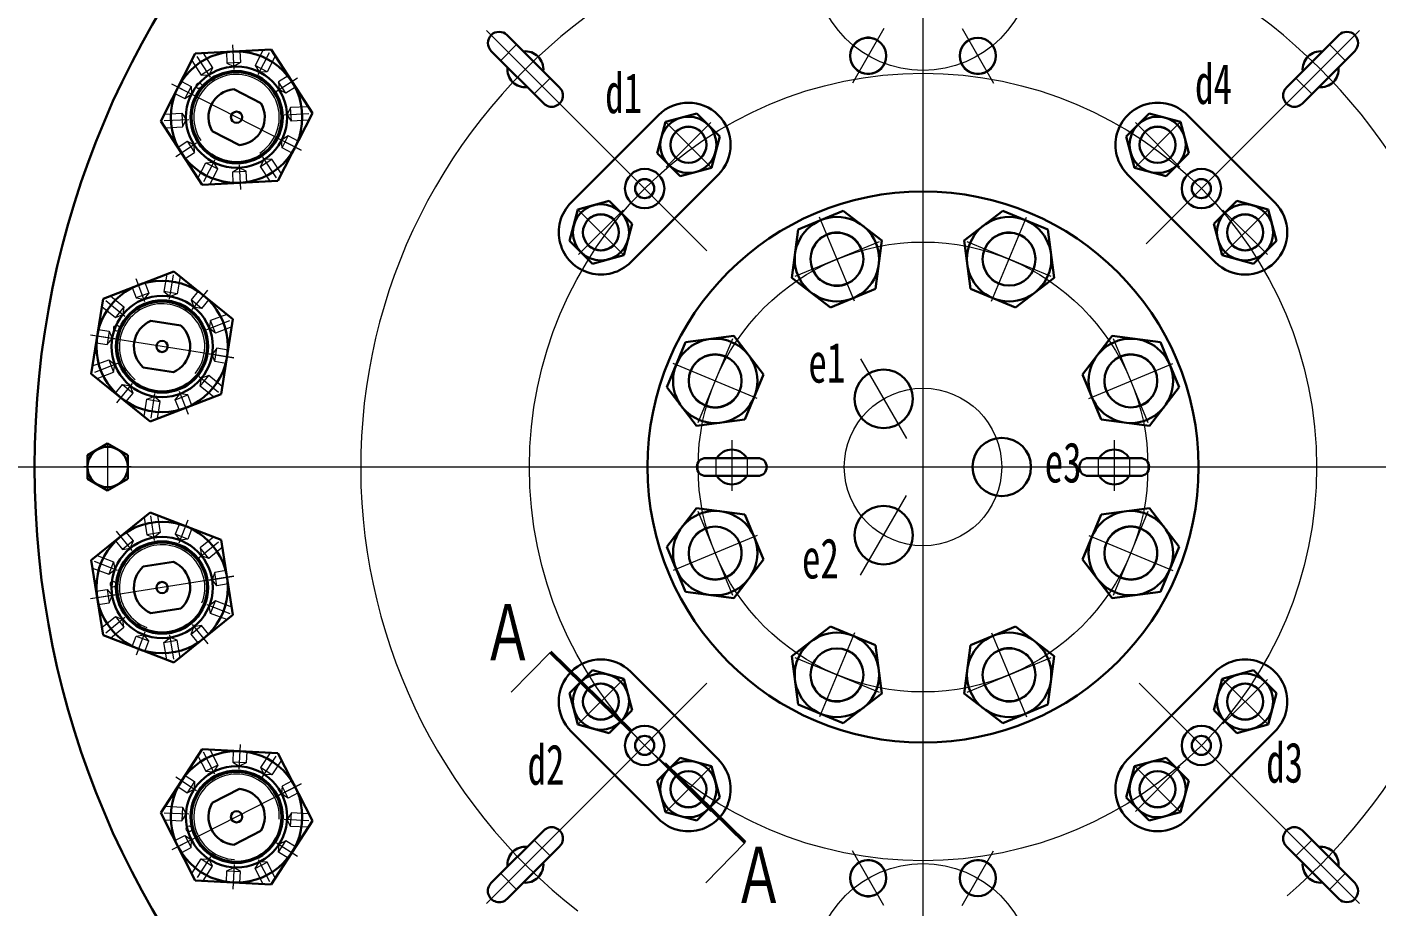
# Model space of a CAD drawing. Extents: x -2309 to 594, y 0 to 1373.
# Drawn here: x 99.7 to 219.7, y 119.7 to 197.9 of the extents above; entities that cross this region are included whole.
import ezdxf
from ezdxf.lldxf.tags import DXFTag

# ---------------------------------------------------------------- set-up
doc = ezdxf.new("R2010")
doc.units = 0
doc.header["$MEASUREMENT"] = 0
for name, color, linetype in [('Layer0', 7, 'Continuous'), ('Layer1', 7, 'Continuous'), ('Layer2', 7, 'Continuous'), ('Layer4', 7, 'Continuous'), ('Layer8', 7, 'Continuous'), ('Layer9', 7, 'Continuous')]:
    doc.layers.add(name, color=color, linetype=linetype)
doc.styles.add('PicadTxt 1', font='SIMFANG.TTF', dxfattribs={"height": 0.2})
tags = doc.linetypes.add('DASHED', pattern=[5.5, 4.5, -1]).pattern_tags.tags
tags[6:7] = [DXFTag(74, 4), DXFTag(75, 0), DXFTag(340, '0'), DXFTag(46, 0.0), DXFTag(50, 0.0), DXFTag(44, 0.0), DXFTag(45, 0.0)]
tags[4:5] = [DXFTag(74, 4), DXFTag(75, 0), DXFTag(340, '0'), DXFTag(46, 0.0), DXFTag(50, 0.0), DXFTag(44, 0.0), DXFTag(45, 0.0)]
tags = doc.linetypes.add('中心线', pattern=[20.6, 15, -1.8, 2, -1.8]).pattern_tags.tags
tags[10:11] = [DXFTag(74, 4), DXFTag(75, 0), DXFTag(340, '0'), DXFTag(46, 0.0), DXFTag(50, 0.0), DXFTag(44, 0.0), DXFTag(45, 0.0)]
tags[8:9] = [DXFTag(74, 4), DXFTag(75, 0), DXFTag(340, '0'), DXFTag(46, 0.0), DXFTag(50, 0.0), DXFTag(44, 0.0), DXFTag(45, 0.0)]
tags[6:7] = [DXFTag(74, 4), DXFTag(75, 0), DXFTag(340, '0'), DXFTag(46, 0.0), DXFTag(50, 0.0), DXFTag(44, 0.0), DXFTag(45, 0.0)]
tags[4:5] = [DXFTag(74, 4), DXFTag(75, 0), DXFTag(340, '0'), DXFTag(46, 0.0), DXFTag(50, 0.0), DXFTag(44, 0.0), DXFTag(45, 0.0)]
tags = doc.linetypes.add('实线', pattern=[0, 0]).pattern_tags.tags
tags[4:5] = [DXFTag(74, 4), DXFTag(75, 0), DXFTag(340, '0'), DXFTag(46, 0.0), DXFTag(50, 0.0), DXFTag(44, 0.0), DXFTag(45, 0.0)]
tags = doc.linetypes.add('虚线', pattern=[7, 5, -2]).pattern_tags.tags
tags[6:7] = [DXFTag(74, 4), DXFTag(75, 0), DXFTag(340, '0'), DXFTag(46, 0.0), DXFTag(50, 0.0), DXFTag(44, 0.0), DXFTag(45, 0.0)]
tags[4:5] = [DXFTag(74, 4), DXFTag(75, 0), DXFTag(340, '0'), DXFTag(46, 0.0), DXFTag(50, 0.0), DXFTag(44, 0.0), DXFTag(45, 0.0)]

msp = doc.modelspace()

# ---------------------------------------------------------------- linework, layer by layer
at = {"layer": 'Layer0', "color": 0, "linetype": '实线', "lineweight": 30}
for p, q in [((148.0464, 182.31047), (155.82455, 190.08862)), ((202.84717, 190.08864), (210.62532, 182.31049)), ((153.34969, 177.0072), (161.12784, 184.78535)), ((197.5439, 184.78535), (205.32205, 177.0072)), ((160.03586, 159.59917), (164.63589, 159.59917)), ((165.43588, 158.79918), (165.43588, 158.79918)), ((193.23587, 158.79918), (193.23587, 158.79918)), ((198.63589, 159.59917), (194.03586, 159.59917)), ((160.03586, 157.99919), (164.63589, 157.99919)), ((198.63589, 157.99919), (194.03586, 157.99919)), ((161.12784, 132.81299), (153.34969, 140.59114)), ((205.32205, 140.59114), (197.5439, 132.81299)), ((155.82457, 127.5097), (148.04642, 135.28786)), ((210.62534, 135.28787), (202.84718, 127.50972))]:
    msp.add_line(p, q, dxfattribs=at)
for centre, radius in [((179.33588, 158.79918), 79), ((118.30196, 189.89751), 4.5), ((118.30196, 189.89751), 4.1), ((154.58713, 183.54791), 1.75), ((204.08461, 183.54791), 1.75), ((154.58713, 183.54791), 0.85), ((204.08461, 183.54791), 0.85), ((179.33588, 158.79918), 24.5), ((111.67926, 169.51493), 4.5), ((111.67926, 169.51493), 4.1), ((175.83588, 164.86137), 2.6), ((186.33588, 158.79918), 2.6), ((175.83588, 152.73698), 2.6), ((111.67926, 148.0834), 4.5), ((111.67926, 148.0834), 4.1), ((154.58713, 134.05043), 1.75), ((204.08461, 134.05043), 1.75), ((154.58713, 134.05043), 0.85), ((204.08461, 134.05043), 0.85), ((118.30197, 127.70082), 4.5), ((118.30197, 127.70082), 4.1)]:
    msp.add_circle(centre, radius, dxfattribs=at)
for centre, radius, start, end in [((158.4762, 187.43698), 3.75, -44.9998351, 135), ((200.19553, 187.437), 3.75, 45, -134.9998351), ((150.69804, 179.65883), 3.75, 135, -44.9998351), ((207.97368, 179.65884), 3.75, -134.9998351, 45), ((162.33588, 158.79918), 1.55, 31.0722898, 148.9277102), ((196.33588, 158.79918), 1.55, 31.0722898, 148.9277102), ((160.03586, 158.79918), 0.8, 90, -90), ((164.63589, 158.79918), 0.8, -90, 90), ((194.03586, 158.79918), 0.8, 90, -90), ((198.63589, 158.79918), 0.8, -90, 90), ((162.33588, 158.79918), 1.55, -148.9277102, -31.0722898), ((196.33588, 158.79918), 1.55, -148.9277102, -31.0722898), ((150.69806, 137.9395), 3.75, 45.0001649, -135), ((207.97369, 137.93951), 3.75, -45, 135.0001649), ((158.47621, 130.16135), 3.75, -135, 45.0001649), ((200.19554, 130.16136), 3.75, 135.0001649, -45)]:
    msp.add_arc(centre, radius, start, end, dxfattribs=at)
at = {"layer": 'Layer1', "color": 1, "linetype": '实线', "lineweight": 5}
for p, q in [((160.93588, 157.99919), (160.93588, 159.59917)), ((163.73587, 157.99919), (163.73587, 159.59917)), ((194.93588, 157.99919), (194.93588, 159.59917)), ((197.73587, 157.99919), (197.73587, 159.59917))]:
    msp.add_line(p, q, dxfattribs=at)
at = {"layer": 'Layer2', "color": 5, "linetype": '中心线', "lineweight": 5}
for p, q in [((179.33588, 60.42321), (179.33588, 260.16071)), ((144.33154, 193.80351), (160.12256, 178.0125)), ((213.11435, 192.57765), (199.18236, 178.64566)), ((173.77625, 168.42879), (177.87814, 161.32405)), ((162.33588, 161.17418), (162.33588, 156.67168)), ((196.33588, 161.17418), (196.33588, 156.67168)), ((279.13593, 158.79918), (78.29935, 158.79916)), ((173.77625, 149.16957), (177.87814, 156.27431)), ((144.33154, 123.79485), (160.12256, 139.58586)), ((214.34021, 123.79485), (198.54919, 139.58586)), ((158.47623, 130.16135), (150.69806, 137.93951))]:
    msp.add_line(p, q, dxfattribs=at)
for centre, radius in [((179.33588, 203.79918), 9.75), ((179.33588, 158.79918), 35), ((179.33588, 158.79918), 20), ((179.33588, 158.79918), 7), ((179.33588, 113.79917), 9.75)]:
    msp.add_circle(centre, radius, dxfattribs=at)
for start, end in [(124.9849625, -127.8704267), (-49.6596482, 53.4035803)]:
    msp.add_arc((179.33588, 158.79918), 50, start, end, dxfattribs=at)
at = {"layer": 'Layer8', "color": 5, "linetype": '中心线', "lineweight": 5}
for p, q in [((147.57701, 190.55801), (140.52089, 197.61412)), ((175.86086, 197.7803), (173.06085, 192.93059)), ((182.81088, 197.78029), (185.61084, 192.93054)), ((211.09471, 190.55803), (218.15083, 197.61417)), ((118.07976, 194.13735), (117.96466, 196.33431)), ((115.9896, 193.45824), (114.79138, 195.30334)), ((120.22942, 193.68041), (121.22826, 195.64065)), ((121.86266, 192.2099), (123.70774, 193.40804)), ((124.04505, 186.97125), (112.55887, 192.82378)), ((114.51911, 191.82494), (112.55887, 192.82378)), ((114.06212, 189.67532), (111.86513, 189.56016)), ((122.54185, 190.11967), (124.73879, 190.23486)), ((160.4561, 185.45709), (156.49629, 189.41689)), ((156.49631, 185.45709), (160.4561, 189.41689)), ((198.21564, 185.45709), (202.17543, 189.4169)), ((202.17542, 185.45711), (198.21564, 189.4169)), ((114.74126, 187.58513), (112.89622, 186.38695)), ((122.08487, 187.96997), (124.04511, 186.97123)), ((116.37442, 186.1146), (115.37567, 184.1544)), ((120.61437, 186.33679), (121.81254, 184.49165)), ((118.52415, 185.65767), (118.63929, 183.46066)), ((152.67795, 177.67894), (148.71814, 181.63873)), ((152.67793, 181.63872), (148.71814, 177.67894)), ((205.99379, 177.67894), (209.95358, 181.63875)), ((205.99379, 181.63873), (209.95358, 177.67894)), ((173.23212, 173.53502), (170.13232, 181.01845)), ((185.4397, 173.53502), (188.5394, 181.01848)), ((175.42395, 178.82655), (167.94055, 175.72685)), ((190.73123, 175.72685), (183.24783, 178.82658)), ((110.15775, 173.47859), (109.36939, 175.53245)), ((112.3434, 173.70829), (112.68761, 175.88125)), ((114.35112, 172.81445), (115.73565, 174.52411)), ((108.37974, 172.18682), (106.67001, 173.57134)), ((115.64298, 171.03641), (117.6968, 171.82485)), ((118.04552, 168.50659), (105.31299, 170.52326)), ((107.48595, 170.17905), (105.31299, 170.52326)), ((162.40823, 170.1945), (159.3085, 162.71114)), ((199.36331, 162.71114), (196.26358, 170.19453)), ((115.87266, 168.85071), (118.04559, 168.5066)), ((107.71559, 167.99342), (105.66171, 167.205)), ((164.60007, 164.90297), (157.11658, 168.00267)), ((194.07175, 164.90297), (201.55518, 168.00273)), ((109.00739, 166.2154), (107.62292, 164.50572)), ((114.97881, 166.84305), (116.68852, 165.45847)), ((111.01504, 165.32152), (110.67091, 163.14863)), ((113.20076, 165.55126), (113.98918, 163.49735)), ((106.83585, 160.89915), (106.83585, 156.69914)), ((108.93583, 158.79918), (104.73582, 158.79918)), ((159.30853, 154.88722), (162.4082, 147.40382)), ((196.26358, 147.40385), (199.36334, 154.88722)), ((111.01507, 152.27676), (110.67096, 154.44974)), ((113.20074, 152.04709), (113.9892, 154.10092)), ((109.00738, 151.3829), (107.62292, 153.09262)), ((164.60007, 152.69539), (157.11661, 149.5956)), ((194.07175, 152.69539), (201.55524, 149.59569)), ((114.97882, 150.75528), (116.68848, 152.1398)), ((107.71557, 149.60492), (105.66168, 150.39334)), ((118.04553, 149.09171), (105.31299, 147.0751)), ((115.87268, 148.74753), (118.04559, 149.09174)), ((107.48596, 147.41922), (105.31299, 147.0751)), ((115.64297, 146.56192), (117.69687, 145.77344)), ((108.37976, 145.41153), (106.67004, 144.02701)), ((110.15777, 144.11972), (109.36938, 142.06589)), ((114.35113, 144.78391), (115.73566, 143.07416)), ((173.23212, 144.06334), (170.13242, 136.57985)), ((185.4397, 144.06334), (188.53949, 136.57988)), ((112.34338, 143.88998), (112.68756, 141.7171)), ((167.94058, 141.87151), (175.42395, 138.77174)), ((183.24786, 138.7718), (190.73126, 141.87148)), ((152.67795, 139.9194), (148.71815, 135.95959)), ((152.67795, 135.95961), (148.71815, 139.9194)), ((205.99379, 139.9194), (209.9536, 135.95961)), ((205.9938, 135.95963), (209.9536, 139.9194)), ((116.37447, 131.4837), (115.37571, 133.44398)), ((118.52414, 131.94067), (118.63933, 134.13763)), ((120.61438, 131.26154), (121.81252, 133.10661)), ((160.4561, 132.14125), (156.49631, 128.18144)), ((156.49632, 132.14124), (160.4561, 128.18144)), ((198.21564, 132.14125), (202.17545, 128.18146)), ((202.17543, 132.14125), (198.21564, 128.18146)), ((114.74126, 130.01317), (112.89623, 131.21139)), ((124.04507, 130.62706), (112.55886, 124.77458)), ((122.08492, 129.62827), (124.04512, 130.6271)), ((114.0621, 127.92302), (111.8651, 128.03816)), ((122.54185, 127.47866), (124.73887, 127.36345)), ((147.57703, 127.04031), (140.52092, 119.98419)), ((211.09474, 127.04033), (218.15086, 119.98423)), ((114.51915, 125.77334), (112.55886, 124.77458)), ((121.86267, 125.38846), (123.70777, 124.19024)), ((115.98961, 124.14011), (114.79141, 122.29502)), ((120.22942, 123.91786), (121.22821, 121.95769)), ((175.86087, 119.81806), (173.06085, 124.66776)), ((182.81088, 119.81806), (185.61084, 124.66779)), ((118.07979, 123.46097), (117.96466, 121.26403))]:
    msp.add_line(p, q, dxfattribs=at)
at = {"layer": 'Layer8', "color": 0, "linetype": '实线', "lineweight": 30}
for p, q in [((147.02106, 192.5282), (142.3542, 197.19507)), ((211.65068, 192.52821), (216.31755, 197.19507)), ((121.36648, 195.91179), (114.62562, 195.55855)), ((125.04274, 190.25074), (121.36648, 195.91179)), ((145.60684, 191.11398), (140.93999, 195.78085)), ((213.0649, 191.114), (217.73177, 195.78085)), ((114.62572, 195.55848), (111.56126, 189.5442)), ((118.04678, 192.38443), (120.46401, 191.15281)), ((121.97826, 184.23647), (125.04274, 190.25074)), ((159.2234, 190.22531), (156.43489, 189.47829)), ((161.26453, 188.1842), (159.2234, 190.22531)), ((197.40721, 188.1842), (199.44832, 190.22533)), ((199.44832, 190.22533), (202.23683, 189.4783)), ((111.56126, 189.5442), (115.23752, 183.88326)), ((116.13998, 188.64221), (118.5572, 187.41059)), ((156.43489, 189.47829), (155.68788, 186.68977)), ((202.23683, 189.4783), (202.98386, 186.68979)), ((160.5175, 185.39568), (161.26453, 188.1842)), ((198.15422, 185.39569), (197.40721, 188.1842)), ((155.68788, 186.68977), (157.72899, 184.64867)), ((202.98386, 186.68979), (200.94275, 184.64868)), ((157.72899, 184.64867), (160.5175, 185.39568)), ((200.94275, 184.64868), (198.15422, 185.39569)), ((115.23752, 183.88326), (121.97826, 184.23647)), ((147.90971, 178.91162), (148.65674, 181.70013)), ((148.65674, 181.70013), (151.44525, 182.44716)), ((151.44525, 182.44716), (153.48636, 180.40605)), ((172.24731, 181.56975), (168.24707, 179.9128)), ((175.68289, 178.93385), (172.24731, 181.56975)), ((186.4245, 181.56975), (182.98892, 178.93385)), ((190.42474, 179.9128), (186.4245, 181.56975)), ((207.22647, 182.44716), (205.18536, 180.40605)), ((210.01498, 181.70015), (207.22647, 182.44716)), ((210.76201, 178.91164), (210.01498, 181.70015)), ((153.48636, 180.40605), (152.73935, 177.61752)), ((205.18536, 180.40605), (205.93237, 177.61754)), ((149.95084, 176.87051), (147.90971, 178.91162)), ((168.24707, 179.9128), (167.68161, 175.61961)), ((175.11743, 174.64064), (175.68289, 178.93385)), ((182.98892, 178.93385), (183.55435, 174.64067)), ((190.9902, 175.61961), (190.42474, 179.9128)), ((208.7209, 176.87051), (210.76201, 178.91164)), ((152.73935, 177.61752), (149.95084, 176.87051)), ((205.93237, 177.61754), (208.7209, 176.87051)), ((112.73528, 176.18183), (106.43349, 173.76284)), ((117.98097, 171.93388), (112.73528, 176.18183)), ((167.68161, 175.61961), (171.11716, 172.98369)), ((187.5546, 172.98369), (190.9902, 175.61961)), ((171.11716, 172.98369), (175.11743, 174.64064)), ((183.55435, 174.64067), (187.5546, 172.98369)), ((106.43361, 173.7628), (105.37765, 167.09591)), ((110.66807, 171.80127), (113.34758, 171.37689)), ((116.92498, 165.26699), (117.98097, 171.93388)), ((162.51547, 170.45348), (158.22229, 169.88802)), ((165.1514, 167.01787), (162.51547, 170.45348)), ((196.15634, 170.45348), (193.52042, 167.0179)), ((200.44952, 169.88802), (196.15634, 170.45348)), ((158.22229, 169.88802), (156.56534, 165.88777)), ((202.10648, 165.88777), (200.44952, 169.88802)), ((105.37765, 167.09591), (110.62331, 162.84806)), ((110.011, 167.65297), (112.69051, 167.22859)), ((163.49442, 163.01762), (165.1514, 167.01787)), ((193.52042, 167.0179), (195.17737, 163.01765)), ((156.56534, 165.88777), (159.20123, 162.45219)), ((199.47058, 162.45219), (202.10648, 165.88777)), ((110.62331, 162.84806), (116.92498, 165.26699)), ((159.20123, 162.45219), (163.49442, 163.01762)), ((195.17737, 163.01765), (199.47058, 162.45219)), ((106.83585, 160.87767), (105.03584, 159.83836)), ((108.63584, 159.83836), (106.83585, 160.87767)), ((105.03584, 159.83836), (105.03584, 157.75999)), ((108.63584, 157.75999), (108.63584, 159.83836)), ((105.03584, 157.75999), (106.83585, 156.72063)), ((106.83585, 156.72063), (108.63584, 157.75999)), ((159.20123, 155.14616), (156.56534, 151.71059)), ((163.49445, 154.5807), (159.20123, 155.14616)), ((199.47058, 155.14616), (195.17737, 154.58076)), ((202.10648, 151.71059), (199.47058, 155.14616)), ((110.62341, 154.75034), (105.37756, 150.50238)), ((116.92505, 152.3313), (110.62341, 154.75034)), ((165.1514, 150.58046), (163.49445, 154.5807)), ((195.17737, 154.58076), (193.52042, 150.58049)), ((117.98093, 145.6644), (116.92505, 152.3313)), ((156.56534, 151.71059), (158.22229, 147.71034)), ((200.44952, 147.71034), (202.10648, 151.71059)), ((105.37768, 150.50238), (106.43359, 143.83548)), ((110.01105, 149.94537), (112.69055, 150.36978)), ((162.51547, 147.14488), (165.1514, 150.58046)), ((193.52042, 150.58049), (196.15634, 147.14488)), ((158.22229, 147.71034), (162.51547, 147.14488)), ((196.15634, 147.14488), (200.44952, 147.71034)), ((110.66803, 145.79706), (113.34753, 146.22147)), ((112.73517, 141.41653), (117.98093, 145.6644)), ((171.11722, 144.61467), (167.68161, 141.97874)), ((175.11746, 142.95772), (171.11722, 144.61467)), ((187.55463, 144.6147), (183.55438, 142.95772)), ((190.9902, 141.97874), (187.55463, 144.6147)), ((106.43359, 143.83548), (112.73517, 141.41653)), ((175.68289, 138.66451), (175.11746, 142.95772)), ((183.55438, 142.95772), (182.98892, 138.66451)), ((167.68161, 141.97874), (168.24707, 137.68556)), ((190.42474, 137.68556), (190.9902, 141.97874)), ((149.95084, 140.72783), (147.90973, 138.68671)), ((152.73936, 139.9808), (149.95084, 140.72783)), ((205.93239, 139.98082), (208.7209, 140.72783)), ((208.7209, 140.72783), (210.76202, 138.68672)), ((153.48637, 137.19229), (152.73936, 139.9808)), ((205.18538, 137.19229), (205.93239, 139.98082)), ((147.90973, 138.68671), (148.65675, 135.89819)), ((172.24731, 136.02861), (175.68289, 138.66451)), ((182.98892, 138.66451), (186.4245, 136.02861)), ((210.76202, 138.68672), (210.015, 135.89821)), ((151.44527, 135.15118), (153.48637, 137.19229)), ((168.24707, 137.68556), (172.24731, 136.02861)), ((186.4245, 136.02861), (190.42474, 137.68556)), ((207.22649, 135.15118), (205.18538, 137.19229)), ((148.65675, 135.89819), (151.44527, 135.15118)), ((210.015, 135.89821), (207.22649, 135.15118)), ((115.2376, 133.71517), (111.56119, 128.05407)), ((121.97833, 133.36184), (115.2376, 133.71517)), ((125.04272, 127.34753), (121.97833, 133.36184)), ((155.68788, 130.90855), (157.72899, 132.94966)), ((157.72899, 132.94966), (160.51752, 132.20265)), ((160.51752, 132.20265), (161.26453, 129.41414)), ((198.15424, 132.20267), (197.40721, 129.41414)), ((200.94275, 132.94968), (198.15424, 132.20267)), ((202.98386, 130.90857), (200.94275, 132.94968)), ((156.43491, 128.12004), (155.68788, 130.90855)), ((202.23685, 128.12006), (202.98386, 130.90857)), ((116.14002, 128.95615), (118.55723, 130.1878)), ((161.26453, 129.41414), (159.22342, 127.37302)), ((197.40721, 129.41414), (199.44833, 127.37303)), ((111.56131, 128.05411), (114.62572, 122.0398)), ((121.36637, 121.68654), (125.04272, 127.34753)), ((159.22342, 127.37302), (156.43491, 128.12004)), ((199.44833, 127.37303), (202.23685, 128.12006)), ((118.04675, 125.21389), (120.46396, 126.44553)), ((145.60686, 126.48434), (140.93999, 121.8175)), ((213.06491, 126.48438), (217.73177, 121.8175)), ((147.02107, 125.07013), (142.3542, 120.40328)), ((211.6507, 125.07016), (216.31755, 120.40328)), ((114.62572, 122.0398), (121.36637, 121.68654))]:
    msp.add_line(p, q, dxfattribs=at)
at = {"layer": 'Layer8', "color": 1, "linetype": 'DASHED', "lineweight": 5}
for p, q in [((117.39685, 195.70377), (117.44912, 194.70524)), ((118.59524, 195.76655), (118.64748, 194.76797)), ((120.67451, 195.87553), (119.96721, 194.4874)), ((114.31108, 194.9412), (115.15963, 193.63465)), ((115.31751, 195.59479), (116.16605, 194.28821)), ((118.64748, 194.76797), (117.44912, 194.70524)), ((117.44912, 194.70524), (118.06646, 194.39059)), ((118.64748, 194.76797), (118.06646, 194.39059)), ((121.03647, 193.94264), (119.96721, 194.4874)), ((119.96721, 194.4874), (120.34455, 193.90638)), ((121.74371, 195.33081), (121.03647, 193.94264)), ((116.16605, 194.28821), (115.15963, 193.63465)), ((115.15963, 193.63465), (115.85146, 193.6709)), ((116.16605, 194.28821), (115.85146, 193.6709)), ((121.03647, 193.94264), (120.34455, 193.90638)), ((122.87775, 193.58451), (122.03918, 193.03986)), ((113.36589, 193.08597), (114.25688, 192.63199)), ((114.25688, 192.63199), (113.7121, 191.56275)), ((114.25688, 192.63199), (114.29303, 191.94012)), ((122.69266, 192.03343), (122.03918, 193.03986)), ((122.03918, 193.03986), (122.07535, 192.34802)), ((122.69266, 192.03343), (122.07535, 192.34802)), ((123.53131, 192.57809), (122.69266, 192.03343)), ((112.82101, 192.0168), (113.7121, 191.56275)), ((113.7121, 191.56275), (114.29303, 191.94012)), ((111.8758, 190.16154), (113.43147, 190.24309)), ((113.43147, 190.24309), (113.49432, 189.04469)), ((113.43147, 190.24309), (113.80881, 189.66207)), ((113.49432, 189.04469), (113.80881, 189.66207)), ((123.10959, 190.75027), (122.79506, 190.13299)), ((123.17238, 189.55195), (122.79506, 190.13299)), ((124.66534, 190.83188), (123.10959, 190.75027)), ((123.17238, 189.55195), (123.10959, 190.75027)), ((111.93851, 188.96316), (113.49432, 189.04469)), ((124.72819, 189.63343), (123.17238, 189.55195)), ((113.07261, 187.21693), (113.91122, 187.76155)), ((113.91122, 187.76155), (114.56481, 186.75516)), ((113.91122, 187.76155), (114.52857, 187.44701)), ((114.56481, 186.75516), (114.52857, 187.44701)), ((122.89187, 188.23224), (122.31083, 187.85488)), ((122.34707, 187.16302), (122.31083, 187.85488)), ((122.34707, 187.16302), (122.89187, 188.23224)), ((123.78291, 187.77822), (122.89187, 188.23224)), ((113.72617, 186.21052), (114.56481, 186.75516)), ((120.4379, 185.5068), (121.44428, 186.16031)), ((120.4379, 185.5068), (120.75238, 186.12411)), ((121.44428, 186.16031), (120.75238, 186.12411)), ((122.29285, 184.85378), (121.44428, 186.16031)), ((123.23813, 186.70899), (122.34707, 187.16302)), ((114.8603, 184.46423), (115.5675, 185.85235)), ((115.5675, 185.85235), (116.25931, 185.88868)), ((115.5675, 185.85235), (116.63673, 185.30757)), ((115.92941, 183.9195), (116.63673, 185.30757)), ((116.63673, 185.30757), (116.25931, 185.88868)), ((117.95635, 185.02709), (118.53739, 185.40445)), ((117.95635, 185.02709), (119.15476, 185.08989)), ((118.00878, 184.02841), (117.95635, 185.02709)), ((119.15476, 185.08989), (118.53739, 185.40445)), ((119.20702, 184.0913), (119.15476, 185.08989)), ((121.28641, 184.20024), (120.4379, 185.5068)), ((112.08837, 175.93352), (111.84466, 174.39476)), ((113.27357, 175.74586), (113.02991, 174.20708)), ((109.02421, 174.7573), (109.38249, 173.8238)), ((110.50281, 174.25377), (109.38249, 173.8238)), ((110.50281, 174.25377), (110.06685, 173.71532)), ((110.14455, 175.18734), (110.50281, 174.25377)), ((113.02991, 174.20708), (111.84466, 174.39476)), ((111.84466, 174.39476), (112.38307, 173.95878)), ((113.02991, 174.20708), (112.38307, 173.95878)), ((114.89175, 174.43546), (114.26253, 173.65834)), ((106.32512, 173.07851), (107.53589, 172.09812)), ((107.08032, 174.01111), (108.29108, 173.03069)), ((108.29108, 173.03069), (107.53589, 172.09812)), ((108.29108, 173.03069), (108.18265, 172.34638)), ((109.38249, 173.8238), (110.06685, 173.71532)), ((115.19503, 172.9031), (114.26253, 173.65834)), ((114.26253, 173.65834), (114.51071, 173.01153)), ((115.19503, 172.9031), (114.51071, 173.01153)), ((115.82432, 173.68027), (115.19503, 172.9031)), ((107.53589, 172.09812), (108.18265, 172.34638)), ((115.98807, 171.81158), (115.87968, 171.12732)), ((117.44246, 172.36995), (115.98807, 171.81158)), ((116.41809, 170.69131), (115.98807, 171.81158)), ((105.99949, 171.02199), (106.98716, 170.86556)), ((106.98716, 170.86556), (106.79945, 169.68032)), ((106.98716, 170.86556), (107.23534, 170.21873)), ((116.41809, 170.69131), (115.87968, 171.12732)), ((117.87257, 171.24958), (116.41809, 170.69131)), ((105.81167, 169.83678), (106.79945, 169.68032)), ((106.79945, 169.68032), (107.23534, 170.21873)), ((116.55912, 169.34952), (116.12313, 168.81107)), ((116.37139, 168.16428), (116.55912, 169.34952)), ((117.54685, 169.19307), (116.55912, 169.34952)), ((105.48603, 167.78024), (106.94036, 168.33853)), ((106.94036, 168.33853), (107.37046, 167.2182)), ((106.94036, 168.33853), (107.47878, 167.90255)), ((116.37139, 168.16428), (116.12313, 168.81107)), ((117.35914, 168.00782), (116.37139, 168.16428)), ((105.91599, 166.65989), (107.37046, 167.2182)), ((107.37046, 167.2182), (107.47878, 167.90255)), ((115.06746, 165.99915), (115.82264, 166.93166)), ((115.82264, 166.93166), (115.17579, 166.68343)), ((117.03342, 165.9513), (115.82264, 166.93166)), ((107.53419, 165.34958), (108.16347, 166.12669)), ((108.16347, 166.12669), (109.09605, 165.37153)), ((108.16347, 166.12669), (108.8478, 166.01832)), ((109.09605, 165.37153), (108.8478, 166.01832)), ((115.06746, 165.99915), (115.17579, 166.68343)), ((116.27819, 165.01874), (115.06746, 165.99915)), ((108.46677, 164.59439), (109.09605, 165.37153)), ((110.08502, 163.28403), (110.32866, 164.82275)), ((110.32866, 164.82275), (110.97538, 165.07109)), ((110.32866, 164.82275), (111.51391, 164.63504)), ((111.51391, 164.63504), (110.97538, 165.07109)), ((111.27014, 163.09634), (111.51391, 164.63504)), ((112.85561, 164.77608), (113.29159, 165.31452)), ((112.85561, 164.77608), (113.97595, 165.20614)), ((113.21408, 163.84248), (112.85561, 164.77608)), ((113.97595, 165.20614), (113.29159, 165.31452)), ((114.33424, 164.27257), (113.97595, 165.20614)), ((110.0849, 154.31427), (110.32861, 152.77551)), ((111.27008, 154.50204), (111.51385, 152.96329)), ((113.21399, 153.75583), (112.85571, 152.8223)), ((108.4668, 153.00394), (109.09601, 152.22678)), ((111.51385, 152.96329), (110.32861, 152.77551)), ((110.32861, 152.77551), (110.9754, 152.52725)), ((111.51385, 152.96329), (110.9754, 152.52725)), ((113.97595, 152.39218), (112.85571, 152.8223)), ((112.85571, 152.8223), (113.29162, 152.28384)), ((114.33429, 153.32578), (113.97595, 152.39218)), ((116.27814, 152.57962), (115.06747, 151.59915)), ((107.53418, 152.24875), (108.16339, 151.47165)), ((109.09601, 152.22678), (108.16339, 151.47165)), ((108.16339, 151.47165), (108.84778, 151.57996)), ((109.09601, 152.22678), (108.84778, 151.57996)), ((113.97595, 152.39218), (113.29162, 152.28384)), ((115.82263, 150.6666), (115.06747, 151.59915)), ((115.06747, 151.59915), (115.17584, 150.91489)), ((117.03342, 151.647), (115.82263, 150.6666)), ((105.91601, 150.93839), (107.37048, 150.3801)), ((107.37048, 150.3801), (106.94043, 149.2598)), ((107.37048, 150.3801), (107.47882, 149.69577)), ((115.82263, 150.6666), (115.17584, 150.91489)), ((105.48596, 149.81805), (106.94043, 149.2598)), ((106.94043, 149.2598), (107.47882, 149.69577)), ((116.3714, 149.43405), (116.12314, 148.78723)), ((117.35913, 149.59048), (116.3714, 149.43405)), ((116.55911, 148.24881), (116.3714, 149.43405)), ((105.81177, 147.76157), (106.79944, 147.918)), ((106.79944, 147.918), (106.98718, 146.73276)), ((106.79944, 147.918), (107.23535, 147.37952)), ((116.55911, 148.24881), (116.12314, 148.78723)), ((117.54687, 148.40524), (116.55911, 148.24881)), ((105.99939, 146.57632), (106.98718, 146.73276)), ((106.98718, 146.73276), (107.23535, 147.37952)), ((116.41812, 146.90695), (115.87964, 146.47098)), ((115.98807, 145.78671), (115.87964, 146.47098)), ((115.98807, 145.78671), (116.41812, 146.90695)), ((117.87259, 146.34872), (116.41812, 146.90695)), ((106.32519, 144.51981), (107.53583, 145.50018)), ((107.53583, 145.50018), (108.29108, 144.5676)), ((107.53583, 145.50018), (108.18262, 145.25192)), ((108.29108, 144.5676), (108.18262, 145.25192)), ((117.4425, 145.22842), (115.98807, 145.78671)), ((107.08032, 143.58716), (108.29108, 144.5676)), ((114.26242, 143.94), (115.19504, 144.69522)), ((114.26242, 143.94), (114.51068, 144.58682)), ((115.19504, 144.69522), (114.51068, 144.58682)), ((115.82428, 143.91806), (115.19504, 144.69522)), ((109.02423, 142.84103), (109.38257, 143.77457)), ((109.38257, 143.77457), (110.06689, 143.88297)), ((109.38257, 143.77457), (110.50287, 143.34454)), ((110.50287, 143.34454), (110.06689, 143.88297)), ((110.14453, 142.41098), (110.50287, 143.34454)), ((111.84473, 143.20352), (112.38306, 143.63956)), ((111.84473, 143.20352), (113.02997, 143.39127)), ((112.0885, 141.66483), (111.84473, 143.20352)), ((113.02997, 143.39127), (112.38306, 143.63956)), ((113.27362, 141.85254), (113.02997, 143.39127)), ((114.89184, 143.16287), (114.26242, 143.94)), ((115.92934, 133.67886), (116.63669, 132.29075)), ((118.0087, 133.56987), (117.95644, 132.57132)), ((119.20707, 133.50706), (119.15476, 132.50842)), ((121.28635, 133.3981), (120.43792, 132.09151)), ((114.86019, 133.13404), (115.56748, 131.7459)), ((116.63669, 132.29075), (115.56748, 131.7459)), ((116.63669, 132.29075), (116.25933, 131.70966)), ((119.15476, 132.50842), (117.95644, 132.57132)), ((117.95644, 132.57132), (118.53741, 132.19392)), ((119.15476, 132.50842), (118.53741, 132.19392)), ((121.4443, 131.43795), (120.43792, 132.09151)), ((120.43792, 132.09151), (120.75244, 131.47422)), ((122.29286, 132.74453), (121.4443, 131.43795)), ((113.7262, 131.38782), (114.56477, 130.84313)), ((114.56477, 130.84313), (113.91115, 129.83677)), ((114.56477, 130.84313), (114.52857, 130.15126)), ((115.56748, 131.7459), (116.25933, 131.70966)), ((121.4443, 131.43795), (120.75244, 131.47422)), ((123.23813, 130.88931), (122.34708, 130.43531)), ((113.0726, 130.3814), (113.91115, 129.83677)), ((113.91115, 129.83677), (114.52857, 130.15126)), ((122.34708, 130.43531), (122.31085, 129.74343)), ((122.89187, 129.36608), (122.31085, 129.74343)), ((122.89187, 129.36608), (122.34708, 130.43531)), ((123.78294, 129.8201), (122.89187, 129.36608)), ((111.93856, 128.63513), (113.49436, 128.55362)), ((113.49436, 128.55362), (113.43154, 127.35525)), ((113.49436, 128.55362), (113.80886, 127.93626)), ((111.87575, 127.43673), (113.43154, 127.35525)), ((113.43154, 127.35525), (113.80886, 127.93626)), ((123.17243, 128.04633), (122.79503, 127.4653)), ((123.1096, 126.84803), (122.79503, 127.4653)), ((123.1096, 126.84803), (123.17243, 128.04633)), ((124.72822, 127.96488), (123.17243, 128.04633)), ((112.8211, 125.58158), (113.71209, 126.03556)), ((113.71209, 126.03556), (114.25691, 124.96634)), ((113.71209, 126.03556), (114.29307, 125.65814)), ((124.66537, 126.76651), (123.1096, 126.84803)), ((113.3658, 124.51232), (114.25691, 124.96634)), ((114.25691, 124.96634), (114.29307, 125.65814)), ((122.03908, 124.55845), (122.69267, 125.5649)), ((122.03908, 124.55845), (122.07531, 125.25033)), ((122.69267, 125.5649), (122.07531, 125.25033)), ((123.53128, 125.02022), (122.69267, 125.5649)), ((114.31116, 122.65714), (115.15959, 123.96364)), ((115.15959, 123.96364), (116.16606, 123.31008)), ((115.15959, 123.96364), (115.85144, 123.9274)), ((116.16606, 123.31008), (115.85144, 123.9274)), ((119.9673, 123.11091), (120.34454, 123.69195)), ((119.9673, 123.11091), (121.03652, 123.65572)), ((121.03652, 123.65572), (120.34454, 123.69195)), ((121.74374, 122.2676), (121.03652, 123.65572)), ((122.87784, 124.01386), (122.03908, 124.55845)), ((115.31753, 122.00348), (116.16606, 123.31008)), ((117.39686, 121.89458), (117.44919, 122.89315)), ((117.44919, 122.89315), (118.06652, 123.20771)), ((117.44919, 122.89315), (118.64754, 122.83037)), ((118.64754, 122.83037), (118.06652, 123.20771)), ((118.59523, 121.83176), (118.64754, 122.83037)), ((120.67463, 121.72285), (119.9673, 123.11091))]:
    msp.add_line(p, q, dxfattribs=at)
at = {"layer": 'Layer8', "color": 1, "linetype": '虚线', "lineweight": 5}
for p, q in [((141.78848, 194.93234), (143.2027, 196.34656)), ((215.46904, 196.34657), (216.88326, 194.93236)), ((144.75833, 191.96249), (146.17256, 193.37671)), ((212.49919, 193.37672), (213.91341, 191.96249)), ((146.17256, 124.22163), (144.75835, 125.63585)), ((213.91342, 125.63585), (212.49919, 124.22163)), ((143.20271, 121.25179), (141.7885, 122.666)), ((216.88327, 122.66602), (215.46906, 121.2518))]:
    msp.add_line(p, q, dxfattribs=at)
at = {"layer": 'Layer8', "color": 1, "linetype": '实线', "lineweight": 5}
for p, q in [((146.20499, 142.3455), (142.70929, 138.77057)), ((163.52722, 125.40721), (160.03152, 121.83228))]:
    msp.add_line(p, q, dxfattribs=at)
at = {"layer": 'Layer8', "color": 1, "linetype": '实线', "lineweight": 50}
for p, q in [((146.20499, 142.3455), (153.35486, 135.35411)), ((163.52722, 125.40721), (156.37738, 132.39861))]:
    msp.add_line(p, q, dxfattribs=at)
at = {"layer": 'Layer8', "color": 0, "linetype": '实线', "lineweight": 30}
for centre, radius in [((174.46086, 195.35544), 1.6), ((184.21085, 195.35541), 1.6), ((118.30196, 189.89751), 5.84567), ((118.30196, 189.89751), 4), ((118.30196, 189.89751), 0.5), ((158.4762, 187.43698), 2.5), ((200.19553, 187.437), 2.5), ((158.4762, 187.43698), 1.6), ((200.19553, 187.437), 1.6), ((150.69804, 179.65883), 2.5), ((150.69804, 179.65883), 1.6), ((207.97368, 179.65884), 2.5), ((207.97368, 179.65884), 1.6), ((171.68225, 177.27672), 3.75), ((186.98953, 177.27672), 3.75), ((171.68225, 177.27672), 2.35), ((186.98953, 177.27672), 2.35), ((111.67926, 169.51493), 5.84567), ((111.67926, 169.51493), 4), ((111.67926, 169.51493), 0.5), ((160.85837, 166.45284), 3.75), ((197.81345, 166.45284), 3.75), ((160.85837, 166.45284), 2.35), ((197.81345, 166.45284), 2.35), ((106.83585, 158.79918), 1.8), ((160.85837, 151.14555), 3.75), ((197.81342, 151.14555), 3.75), ((111.67926, 148.0834), 5.84567), ((160.85837, 151.14555), 2.35), ((197.81342, 151.14555), 2.35), ((111.67926, 148.0834), 4), ((111.67926, 148.0834), 0.5), ((171.68225, 140.32167), 3.75), ((186.98953, 140.32167), 3.75), ((171.68225, 140.32167), 2.35), ((186.98953, 140.32167), 2.35), ((150.69806, 137.9395), 2.5), ((150.69806, 137.9395), 1.6), ((207.97369, 137.93951), 2.5), ((207.97369, 137.93951), 1.6), ((118.30197, 127.70082), 5.84567), ((158.47621, 130.16135), 2.5), ((200.19554, 130.16136), 2.5), ((118.30197, 127.70082), 4), ((158.47621, 130.16135), 1.6), ((200.19554, 130.16136), 1.6), ((118.30197, 127.70082), 0.5), ((174.46085, 122.2429), 1.6), ((184.21088, 122.24294), 1.6)]:
    msp.add_circle(centre, radius, dxfattribs=at)
at = {"layer": 'Layer8', "color": 1, "linetype": '实线', "lineweight": 5}
for centre in [(114.95618, 192.69247), (107.63355, 171.13919), (107.32963, 148.37798), (114.0742, 126.63686)]:
    msp.add_circle(centre, 0.25, dxfattribs=at)
at = {"layer": 'Layer8', "color": 0, "linetype": '实线', "lineweight": 30}
for centre, radius, start, end in [((141.64709, 196.48796), 1, 45, -135), ((217.02466, 196.48796), 1, -45, 135), ((143.98055, 194.15451), 1.6, -6.3168995, 96.3179857), ((214.69121, 194.15451), 1.6, 83.6815313, -173.6831005), ((143.98055, 194.15451), 1.6, 173.6820744, -83.6831005), ((214.69121, 194.15451), 1.6, -96.3168995, 6.3179857), ((118.30196, 189.89751), 2.5, 95.8584396, 210.1406244), ((146.31398, 191.82109), 1, -135.0012364, 45.0012364), ((212.35779, 191.82108), 1, 134.9987636, -44.9987636), ((118.30196, 189.89751), 2.5, 275.8599481, 30.139628), ((111.67926, 169.51493), 2.5, 113.8584396, 228.1406244), ((111.67926, 169.51493), 2.5, 293.8599481, 48.139628), ((111.67926, 148.0834), 2.5, 311.8599481, 66.139628), ((111.67926, 148.0834), 2.5, 131.8584396, 246.1406244), ((118.30197, 127.70082), 2.5, 329.8599481, 84.139628), ((118.30197, 127.70082), 2.5, 149.8584396, 264.1406244), ((146.31396, 125.77727), 1, -45.0012364, 135.0012364), ((212.35777, 125.77725), 1, 44.9993818, -134.9993818), ((143.98055, 123.44384), 1.6, 83.6830704, -173.6820143), ((214.69121, 123.44384), 1.6, -6.3179256, 96.3169296), ((143.98055, 123.44384), 1.6, -96.3184687, 6.3168995), ((214.69121, 123.44384), 1.6, 173.6831005, -83.6819842), ((141.64709, 121.11039), 1, 134.9996909, -45), ((217.02466, 121.11039), 1, -135, 45)]:
    msp.add_arc(centre, radius, start, end, dxfattribs=at)
at = {"layer": 'Layer8', "color": 1, "linetype": '实线', "lineweight": 5}
for centre, radius, start, end in [((174.46086, 195.35544), 1.65, 59.9995255, -25.14551), ((184.21085, 195.35541), 1.65, 119.998762, 34.8537257), ((118.30196, 189.89751), 3.8, 302.999324, 212.9997536), ((158.4762, 187.43698), 1.65, -45, -135), ((200.19553, 187.437), 1.65, -44.9996253, -135), ((150.69804, 179.65883), 1.65, 45.0003747, -45), ((207.97368, 179.65884), 1.65, -135, 135), ((171.68225, 177.27672), 2.4, 22.4999323, -67.5000677), ((186.98953, 177.27672), 2.4, -22.4999323, -112.4999323), ((111.67926, 169.51493), 3.8, 320.999324, 230.9997536), ((160.85837, 166.45284), 2.4, 67.5000677, -22.5006054), ((197.81345, 166.45284), 2.4, -67.5000677, -157.5000677), ((160.85837, 151.14555), 2.4, 112.5008842, 22.4992592), ((197.81342, 151.14555), 2.4, -112.4983073, 157.5000677), ((111.67926, 148.0834), 3.8, 338.999324, 248.9997536), ((171.68225, 140.32167), 2.4, 157.5014139, 67.4991158), ((186.98953, 140.32167), 2.4, -157.4984427, 112.4992592), ((150.69806, 137.9395), 1.65, 45, -45), ((207.97369, 137.93951), 1.65, -134.9996253, 135), ((118.30197, 127.70082), 3.8, 356.999324, 266.9997536), ((158.47621, 130.16135), 1.65, 135.0003747, 45), ((200.19554, 130.16136), 1.65, 135, 45), ((174.46085, 122.2429), 1.65, 25.146019, -59.9988727), ((184.21088, 122.24294), 1.65, -34.8544167, -120.0000771)]:
    msp.add_arc(centre, radius, start, end, dxfattribs=at)
at = {"layer": 'Layer8', "color": 1}
for points in [[(142.70929, 138.77057), (145.24594, 141.86337), (145.74446, 141.3759), (142.70929, 138.77057)], [(160.03152, 121.83228), (162.56818, 124.92507), (163.0667, 124.4376), (160.03152, 121.83228)]]:
    msp.add_solid(points, dxfattribs=at)
at = {"layer": 'Layer9', "color": 0, "linetype": '实线', "lineweight": 30}
for p, q in [((159.2234, 190.22531), (156.43489, 189.47829)), ((161.26453, 188.1842), (159.2234, 190.22531)), ((197.40721, 188.1842), (199.44832, 190.22533)), ((199.44832, 190.22533), (202.23683, 189.4783)), ((156.43489, 189.47829), (155.68788, 186.68977)), ((202.23683, 189.4783), (202.98386, 186.68979)), ((160.5175, 185.39568), (161.26453, 188.1842)), ((198.15422, 185.39569), (197.40721, 188.1842)), ((155.68788, 186.68977), (157.72899, 184.64867)), ((202.98386, 186.68979), (200.94275, 184.64868)), ((157.72899, 184.64867), (160.5175, 185.39568)), ((200.94275, 184.64868), (198.15422, 185.39569)), ((147.90971, 178.91162), (148.65674, 181.70013)), ((148.65674, 181.70013), (151.44525, 182.44716)), ((151.44525, 182.44716), (153.48636, 180.40605)), ((172.24731, 181.56975), (168.24707, 179.9128)), ((175.68289, 178.93385), (172.24731, 181.56975)), ((186.4245, 181.56975), (182.98892, 178.93385)), ((190.42474, 179.9128), (186.4245, 181.56975)), ((207.22647, 182.44716), (205.18536, 180.40605)), ((210.01498, 181.70015), (207.22647, 182.44716)), ((210.76201, 178.91164), (210.01498, 181.70015)), ((153.48636, 180.40605), (152.73935, 177.61752)), ((205.18536, 180.40605), (205.93237, 177.61754)), ((149.95084, 176.87051), (147.90971, 178.91162)), ((168.24707, 179.9128), (167.68161, 175.61961)), ((175.11743, 174.64064), (175.68289, 178.93385)), ((182.98892, 178.93385), (183.55435, 174.64067)), ((190.9902, 175.61961), (190.42474, 179.9128)), ((208.7209, 176.87051), (210.76201, 178.91164)), ((152.73935, 177.61752), (149.95084, 176.87051)), ((205.93237, 177.61754), (208.7209, 176.87051)), ((167.68161, 175.61961), (171.11716, 172.98369)), ((187.5546, 172.98369), (190.9902, 175.61961)), ((171.11716, 172.98369), (175.11743, 174.64064)), ((183.55435, 174.64067), (187.5546, 172.98369)), ((162.51547, 170.45348), (158.22229, 169.88802)), ((165.1514, 167.01787), (162.51547, 170.45348)), ((196.15634, 170.45348), (193.52042, 167.0179)), ((200.44952, 169.88802), (196.15634, 170.45348)), ((158.22229, 169.88802), (156.56534, 165.88777)), ((202.10648, 165.88777), (200.44952, 169.88802)), ((163.49442, 163.01762), (165.1514, 167.01787)), ((193.52042, 167.0179), (195.17737, 163.01765)), ((156.56534, 165.88777), (159.20123, 162.45219)), ((199.47058, 162.45219), (202.10648, 165.88777)), ((159.20123, 162.45219), (163.49442, 163.01762)), ((195.17737, 163.01765), (199.47058, 162.45219)), ((159.20123, 155.14616), (156.56534, 151.71059)), ((163.49445, 154.5807), (159.20123, 155.14616)), ((199.47058, 155.14616), (195.17737, 154.58076)), ((202.10648, 151.71059), (199.47058, 155.14616)), ((165.1514, 150.58046), (163.49445, 154.5807)), ((195.17737, 154.58076), (193.52042, 150.58049)), ((156.56534, 151.71059), (158.22229, 147.71034)), ((200.44952, 147.71034), (202.10648, 151.71059)), ((162.51547, 147.14488), (165.1514, 150.58046)), ((193.52042, 150.58049), (196.15634, 147.14488)), ((158.22229, 147.71034), (162.51547, 147.14488)), ((196.15634, 147.14488), (200.44952, 147.71034)), ((171.11722, 144.61467), (167.68161, 141.97874)), ((175.11746, 142.95772), (171.11722, 144.61467)), ((187.55463, 144.6147), (183.55438, 142.95772)), ((190.9902, 141.97874), (187.55463, 144.6147)), ((175.68289, 138.66451), (175.11746, 142.95772)), ((183.55438, 142.95772), (182.98892, 138.66451)), ((167.68161, 141.97874), (168.24707, 137.68556)), ((190.42474, 137.68556), (190.9902, 141.97874)), ((149.95084, 140.72783), (147.90973, 138.68671)), ((152.73936, 139.9808), (149.95084, 140.72783)), ((205.93239, 139.98082), (208.7209, 140.72783)), ((208.7209, 140.72783), (210.76202, 138.68672)), ((153.48637, 137.19229), (152.73936, 139.9808)), ((205.18538, 137.19229), (205.93239, 139.98082)), ((147.90973, 138.68671), (148.65675, 135.89819)), ((172.24731, 136.02861), (175.68289, 138.66451)), ((182.98892, 138.66451), (186.4245, 136.02861)), ((210.76202, 138.68672), (210.015, 135.89821)), ((151.44527, 135.15118), (153.48637, 137.19229)), ((168.24707, 137.68556), (172.24731, 136.02861)), ((186.4245, 136.02861), (190.42474, 137.68556)), ((207.22649, 135.15118), (205.18538, 137.19229)), ((148.65675, 135.89819), (151.44527, 135.15118)), ((210.015, 135.89821), (207.22649, 135.15118)), ((155.68788, 130.90855), (157.72899, 132.94966)), ((157.72899, 132.94966), (160.51752, 132.20265)), ((160.51752, 132.20265), (161.26453, 129.41414)), ((198.15424, 132.20267), (197.40721, 129.41414)), ((200.94275, 132.94968), (198.15424, 132.20267)), ((202.98386, 130.90857), (200.94275, 132.94968)), ((156.43491, 128.12004), (155.68788, 130.90855)), ((202.23685, 128.12006), (202.98386, 130.90857)), ((161.26453, 129.41414), (159.22342, 127.37302)), ((197.40721, 129.41414), (199.44833, 127.37303)), ((159.22342, 127.37302), (156.43491, 128.12004)), ((199.44833, 127.37303), (202.23685, 128.12006))]:
    msp.add_line(p, q, dxfattribs=at)
at = {"layer": 'Layer9', "color": 5, "linetype": '中心线', "lineweight": 5}
for p, q in [((160.4561, 185.45709), (156.49629, 189.41689)), ((156.49631, 185.45709), (160.4561, 189.41689)), ((198.21564, 185.45709), (202.17543, 189.4169)), ((202.17542, 185.45711), (198.21564, 189.4169)), ((152.67795, 177.67894), (148.71814, 181.63873)), ((152.67793, 181.63872), (148.71814, 177.67894)), ((205.99379, 177.67894), (209.95358, 181.63875)), ((205.99379, 181.63873), (209.95358, 177.67894)), ((173.23212, 173.53502), (170.13232, 181.01845)), ((185.4397, 173.53502), (188.5394, 181.01848)), ((175.42395, 178.82655), (167.94055, 175.72685)), ((190.73123, 175.72685), (183.24783, 178.82658)), ((162.40823, 170.1945), (159.3085, 162.71114)), ((199.36331, 162.71114), (196.26358, 170.19453)), ((164.60007, 164.90297), (157.11658, 168.00267)), ((194.07175, 164.90297), (201.55518, 168.00273)), ((159.30853, 154.88722), (162.4082, 147.40382)), ((196.26358, 147.40385), (199.36334, 154.88722)), ((164.60007, 152.69539), (157.11661, 149.5956)), ((194.07175, 152.69539), (201.55524, 149.59569)), ((173.23212, 144.06334), (170.13242, 136.57985)), ((185.4397, 144.06334), (188.53949, 136.57988)), ((167.94058, 141.87151), (175.42395, 138.77174)), ((183.24786, 138.7718), (190.73126, 141.87148)), ((152.67795, 139.9194), (148.71815, 135.95959)), ((152.67795, 135.95961), (148.71815, 139.9194)), ((205.99379, 139.9194), (209.9536, 135.95961)), ((205.9938, 135.95963), (209.9536, 139.9194)), ((160.4561, 132.14125), (156.49631, 128.18144)), ((156.49632, 132.14124), (160.4561, 128.18144)), ((198.21564, 132.14125), (202.17545, 128.18146)), ((202.17543, 132.14125), (198.21564, 128.18146))]:
    msp.add_line(p, q, dxfattribs=at)
at = {"layer": 'Layer9', "color": 0, "linetype": '实线', "lineweight": 30}
for centre, radius in [((158.4762, 187.43698), 2.5), ((200.19553, 187.437), 2.5), ((158.4762, 187.43698), 1.6), ((200.19553, 187.437), 1.6), ((150.69804, 179.65883), 2.5), ((150.69804, 179.65883), 1.6), ((207.97368, 179.65884), 2.5), ((207.97368, 179.65884), 1.6), ((171.68225, 177.27672), 3.75), ((186.98953, 177.27672), 3.75), ((171.68225, 177.27672), 2.35), ((186.98953, 177.27672), 2.35), ((160.85837, 166.45284), 3.75), ((197.81345, 166.45284), 3.75), ((160.85837, 166.45284), 2.35), ((197.81345, 166.45284), 2.35), ((160.85837, 151.14555), 3.75), ((197.81342, 151.14555), 3.75), ((160.85837, 151.14555), 2.35), ((197.81342, 151.14555), 2.35), ((171.68225, 140.32167), 3.75), ((186.98953, 140.32167), 3.75), ((171.68225, 140.32167), 2.35), ((186.98953, 140.32167), 2.35), ((150.69806, 137.9395), 2.5), ((150.69806, 137.9395), 1.6), ((207.97369, 137.93951), 2.5), ((207.97369, 137.93951), 1.6), ((158.47621, 130.16135), 2.5), ((200.19554, 130.16136), 2.5), ((158.47621, 130.16135), 1.6), ((200.19554, 130.16136), 1.6)]:
    msp.add_circle(centre, radius, dxfattribs=at)
at = {"layer": 'Layer9', "color": 1, "linetype": '实线', "lineweight": 5}
for centre, radius, start, end in [((158.4762, 187.43698), 1.65, -45, -135), ((200.19553, 187.437), 1.65, -44.9996253, -135), ((150.69804, 179.65883), 1.65, 45.0003747, -45), ((207.97368, 179.65884), 1.65, -135, 135), ((171.68225, 177.27672), 2.4, 22.4999323, -67.5000677), ((186.98953, 177.27672), 2.4, -22.4999323, -112.4999323), ((160.85837, 166.45284), 2.4, 67.5000677, -22.5006054), ((197.81345, 166.45284), 2.4, -67.5000677, -157.5000677), ((160.85837, 151.14555), 2.4, 112.5008842, 22.4992592), ((197.81342, 151.14555), 2.4, -112.4983073, 157.5000677), ((171.68225, 140.32167), 2.4, 157.5014139, 67.4991158), ((186.98953, 140.32167), 2.4, -157.4984427, 112.4992592), ((150.69806, 137.9395), 1.65, 45, -45), ((207.97369, 137.93951), 1.65, -134.9996253, 135), ((158.47621, 130.16135), 1.65, 135.0003747, 45), ((200.19554, 130.16136), 1.65, 135, 45)]:
    msp.add_arc(centre, radius, start, end, dxfattribs=at)

# ---------------------------------------------------------------- texts
at = {"layer": 'Layer4', "color": 2, "style": 'PicadTxt 1', "width": 0.674667}
for s, p in [('d4', (203.52248, 191.0813)), ('d1', (151.0813, 190.25943)), ('e1', (169.14624, 166.29826)), ('e3', (190.15317, 157.42168)), ('e2', (168.57587, 148.88725)), ('d3', (209.85121, 130.74451)), ('d2', (144.17207, 130.56238))]:
    msp.add_text(s, height=3.571429, dxfattribs=at).set_placement(p)
at = {"layer": 'Layer8', "color": 2, "style": 'PicadTxt 1', "width": 0.674667}
for p in [(140.14288, 141.60803), (162.448, 120.02793)]:
    msp.add_text('Ａ', height=5, dxfattribs=at).set_placement(p)

doc.saveas('drawing.dxf')
